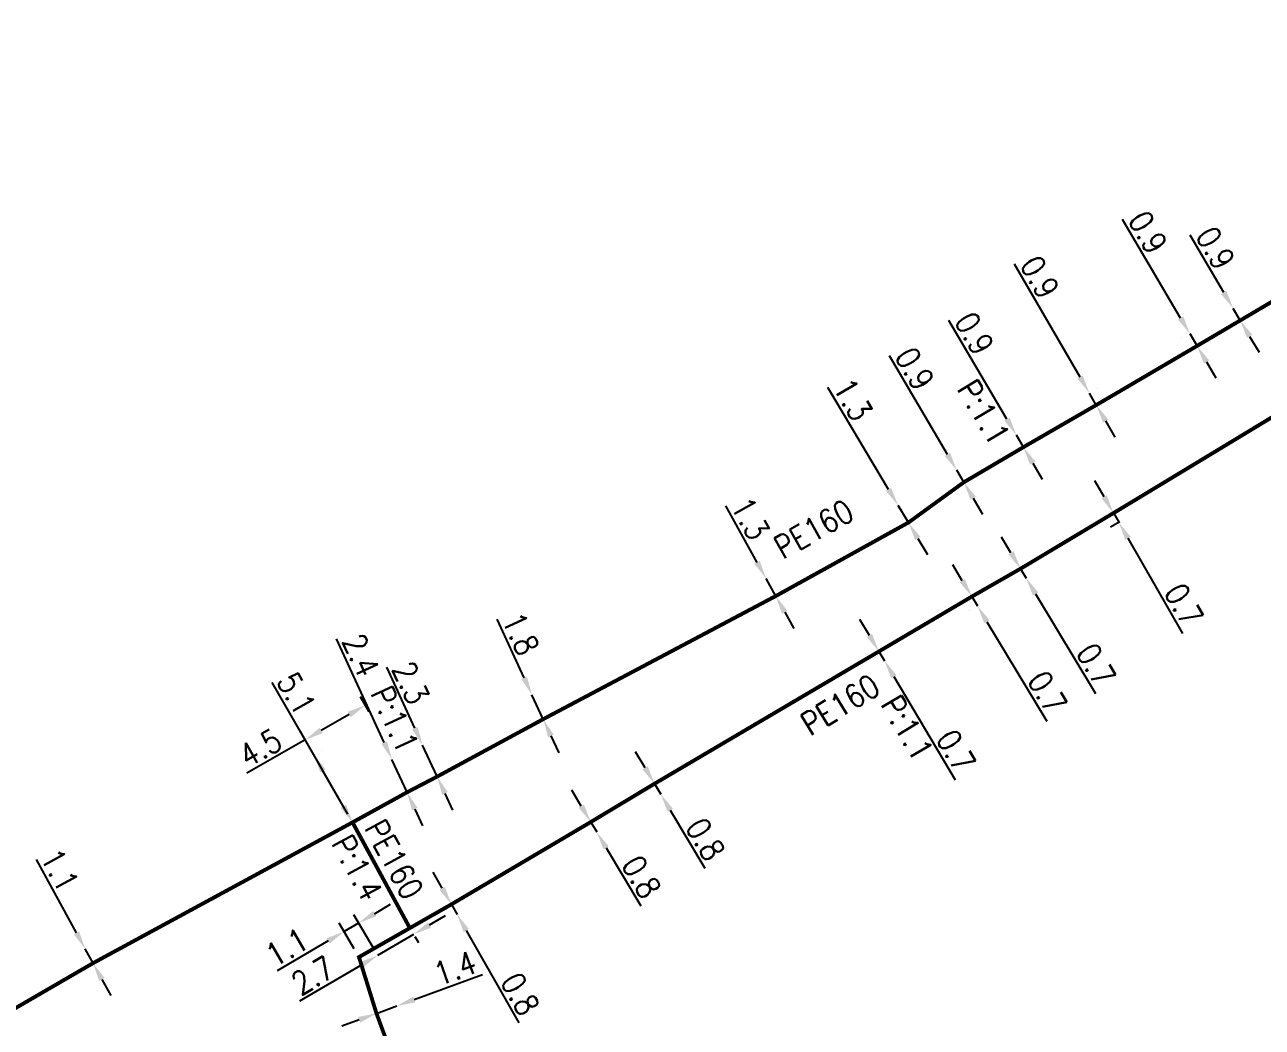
# Model space of a CAD drawing. Header units: millimetres. Extents: x 160996 to 162003, y 120996 to 122000.
# Drawn here: x 161220.3 to 161300.5, y 121447 to 121512 of the extents above; entities that cross this region are included whole.
import ezdxf

# ---------------------------------------------------------------- set-up
doc = ezdxf.new("R2010")
doc.units = ezdxf.units.MM
doc.header["$PDMODE"] = 34
doc.linetypes.add('L_25_PE', pattern=[2000, 1000, 1000])
doc.layers.get('Defpoints').update_dxf_attribs({"linetype": 'CONTINUOUS'})
doc.layers.add('L_150', color=1, linetype='CONTINUOUS')
doc.styles.get("Standard").update_dxf_attribs({"font": 'romans.shx', "width": 0.85})
doc.dimstyles.get("Standard").update_dxf_attribs({"dimtxt": 1.5, "dimasz": 1.2, "dimexe": 0.625, "dimexo": 0.625, "dimgap": 0.25, "dimtad": 1, "dimdec": 1, "dimzin": 0, "dimdsep": 46, "dimtxsty": 'Standard', "dimcen": -0.5, "dimadec": 0, "dimazin": 0, "dimtfac": 1, "dimtdec": 1, "dimtmove": 0, "dimatfit": 3, "dimfxl": 0, "dimtolj": 1, "dimtzin": 0, "dimarcsym": 0})

# ---------------------------------------------------------------- blocks, each defined once
blk = doc.blocks.new('*D1419')
at = {"layer": 'Defpoints', "color": 0, "linetype": 'Continuous', "transparency": 16777216}
for p in [(161243.086, 121447.922), (161244.401, 121448.405), (161244.401, 121448.405)]:
    blk.add_point(p, dxfattribs=at)
at = {"layer": 'L_150', "color": 0, "linetype": 'Continuous', "lineweight": -2, "transparency": 16777216}
for p, q in [((161245.527, 121448.819), (161249.961, 121450.447)), ((161243.086, 121447.922), (161244.401, 121448.405)), ((161241.96, 121447.509), (161240.833, 121447.095))]:
    blk.add_line(p, q, dxfattribs=at)
at = {"layer": 'L_150', "color": 0, "linetype": 'Continuous', "transparency": 16777216}
for points in [[(161245.458, 121449.006), (161245.596, 121448.631), (161244.401, 121448.405)], [(161241.891, 121447.697), (161242.029, 121447.321), (161243.086, 121447.922)]]:
    blk.add_solid(points, dxfattribs=at)
at = {"layer": 'L_150', "color": 0, "linetype": 'Continuous', "transparency": 16777216, "insert": (161248.185, 121450.86), "char_height": 1.5, "attachment_point": 5, "rotation": 20.16202}
blk.add_mtext('\\A1;1.4', dxfattribs=at)
blk = doc.blocks.new('*D1446')
at = {"layer": 'Defpoints', "color": 0, "linetype": 'Continuous', "transparency": 16777216}
for p in [(161241.93, 121453.783), (161241.958, 121451.578), (161243.27, 121451.498)]:
    blk.add_point(p, dxfattribs=at)
at = {"layer": 'L_150', "color": 0, "linetype": 'Continuous', "lineweight": -2, "transparency": 16777216}
for p, q in [((161242.954, 121452.037), (161241.614, 121454.322)), ((161242.966, 121454.39), (161244.001, 121454.997)), ((161241.642, 121452.117), (161240.673, 121453.77)), ((161241.93, 121453.783), (161240.989, 121453.231)), ((161239.954, 121452.624), (161236.654, 121450.69))]:
    blk.add_line(p, q, dxfattribs=at)
at = {"layer": 'L_150', "color": 0, "linetype": 'Continuous', "transparency": 16777216}
for points in [[(161242.864, 121454.563), (161243.067, 121454.218), (161241.93, 121453.783)], [(161239.852, 121452.797), (161240.055, 121452.452), (161240.989, 121453.231)]]:
    blk.add_solid(points, dxfattribs=at)
at = {"layer": 'L_150', "color": 0, "linetype": 'Continuous', "transparency": 16777216, "insert": (161237.28, 121452.216), "char_height": 1.5, "attachment_point": 5, "rotation": 30.37974}
blk.add_mtext('\\A1;1.1', dxfattribs=at)
blk = doc.blocks.new('*D1447')
at = {"layer": 'Defpoints', "color": 0, "linetype": 'Continuous', "transparency": 16777216}
for p in [(161245.251, 121453.457), (161243.161, 121451.683), (161243.27, 121451.498)]:
    blk.add_point(p, dxfattribs=at)
at = {"layer": 'L_150', "color": 0, "linetype": 'Continuous', "lineweight": -2, "transparency": 16777216}
for p, q in [((161246.526, 121453.656), (161247.561, 121454.262)), ((161245.491, 121453.049), (161243.161, 121451.683)), ((161245.567, 121452.918), (161245.807, 121452.51)), ((161242.954, 121452.037), (161242.845, 121452.222)), ((161242.126, 121451.076), (161238.094, 121448.713))]:
    blk.add_line(p, q, dxfattribs=at)
at = {"layer": 'L_150', "color": 0, "linetype": 'Continuous', "transparency": 16777216}
for points in [[(161246.425, 121453.828), (161246.627, 121453.483), (161245.491, 121453.049)], [(161242.025, 121451.249), (161242.227, 121450.904), (161243.161, 121451.683)]]:
    blk.add_solid(points, dxfattribs=at)
at = {"layer": 'L_150', "color": 0, "linetype": 'Continuous', "transparency": 16777216, "insert": (161238.957, 121450.378), "char_height": 1.5, "attachment_point": 5, "rotation": 30.37974}
blk.add_mtext('\\A1;2.7', dxfattribs=at)
blk = doc.blocks.new('*D1448')
at = {"layer": 'Defpoints', "color": 0, "linetype": 'Continuous', "transparency": 16777216}
for p in [(161247.944, 121454.993), (161248.316, 121454.342), (161248.316, 121454.342)]:
    blk.add_point(p, dxfattribs=at)
at = {"layer": 'L_150', "color": 0, "linetype": 'Continuous', "lineweight": -2, "transparency": 16777216}
for p, q in [((161247.35, 121456.035), (161246.755, 121457.078)), ((161247.944, 121454.993), (161248.316, 121454.342)), ((161248.91, 121453.299), (161252.326, 121447.311))]:
    blk.add_line(p, q, dxfattribs=at)
at = {"layer": 'L_150', "color": 0, "linetype": 'Continuous', "transparency": 16777216}
for points in [[(161247.523, 121456.135), (161247.176, 121455.936), (161247.944, 121454.993)], [(161249.084, 121453.398), (161248.737, 121453.2), (161248.316, 121454.342)]]:
    blk.add_solid(points, dxfattribs=at)
at = {"layer": 'L_150', "color": 0, "linetype": 'Continuous', "transparency": 16777216, "insert": (161252.409, 121449.184), "char_height": 1.5, "attachment_point": 5, "rotation": 299.70298}
blk.add_mtext('\\A1;0.8', dxfattribs=at)
blk = doc.blocks.new('*D1449')
at = {"layer": 'Defpoints', "color": 0, "linetype": 'Continuous', "transparency": 16777216}
for p in [(161256.987, 121460.332), (161257.372, 121459.688), (161257.372, 121459.688)]:
    blk.add_point(p, dxfattribs=at)
at = {"layer": 'L_150', "color": 0, "linetype": 'Continuous', "lineweight": -2, "transparency": 16777216}
for p, q in [((161256.372, 121461.363), (161255.757, 121462.393)), ((161256.987, 121460.332), (161257.372, 121459.688)), ((161257.986, 121458.658), (161260.226, 121454.904))]:
    blk.add_line(p, q, dxfattribs=at)
at = {"layer": 'L_150', "color": 0, "linetype": 'Continuous', "transparency": 16777216}
for points in [[(161256.544, 121461.465), (161256.201, 121461.26), (161256.987, 121460.332)], [(161258.158, 121458.76), (161257.815, 121458.555), (161257.372, 121459.688)]]:
    blk.add_solid(points, dxfattribs=at)
at = {"layer": 'L_150', "color": 0, "linetype": 'Continuous', "transparency": 16777216, "insert": (161260.273, 121456.778), "char_height": 1.5, "attachment_point": 5, "rotation": 300.82474}
blk.add_mtext('\\A1;0.8', dxfattribs=at)
blk = doc.blocks.new('*D1450')
at = {"layer": 'Defpoints', "color": 0, "linetype": 'Continuous', "transparency": 16777216}
for p in [(161246.081, 121465.322), (161246.081, 121465.322), (161247.023, 121463.279)]:
    blk.add_point(p, dxfattribs=at)
at = {"layer": 'L_150', "color": 0, "linetype": 'Continuous', "lineweight": -2, "transparency": 16777216}
for p, q in [((161245.578, 121466.412), (161243.748, 121470.381)), ((161246.648, 121465.584), (161246.648, 121465.584)), ((161247.023, 121463.279), (161246.081, 121465.322)), ((161247.591, 121463.54), (161247.591, 121463.54)), ((161247.526, 121462.189), (161248.028, 121461.099))]:
    blk.add_line(p, q, dxfattribs=at)
at = {"layer": 'L_150', "color": 0, "linetype": 'Continuous', "transparency": 16777216}
for points in [[(161245.76, 121466.495), (161245.397, 121466.328), (161246.081, 121465.322)], [(161247.707, 121462.273), (161247.344, 121462.105), (161247.023, 121463.279)]]:
    blk.add_solid(points, dxfattribs=at)
at = {"layer": 'L_150', "color": 0, "linetype": 'Continuous', "transparency": 16777216, "insert": (161245.32, 121469.36), "char_height": 1.5, "attachment_point": 5, "rotation": 294.75853}
blk.add_mtext('\\A1;2.3', dxfattribs=at)
blk = doc.blocks.new('*D1451')
at = {"layer": 'Defpoints', "color": 0, "linetype": 'Continuous', "transparency": 16777216}
for p in [(161253.169, 121468.591), (161253.169, 121468.591), (161253.901, 121467.002)]:
    blk.add_point(p, dxfattribs=at)
at = {"layer": 'L_150', "color": 0, "linetype": 'Continuous', "lineweight": -2, "transparency": 16777216}
for p, q in [((161252.666, 121469.68), (161250.912, 121473.485)), ((161253.901, 121467.002), (161253.169, 121468.591)), ((161254.404, 121465.912), (161254.907, 121464.822))]:
    blk.add_line(p, q, dxfattribs=at)
at = {"layer": 'L_150', "color": 0, "linetype": 'Continuous', "transparency": 16777216}
for points in [[(161252.848, 121469.764), (161252.484, 121469.597), (161253.169, 121468.591)], [(161254.586, 121465.996), (161254.222, 121465.828), (161253.901, 121467.002)]]:
    blk.add_solid(points, dxfattribs=at)
at = {"layer": 'L_150', "color": 0, "linetype": 'Continuous', "transparency": 16777216, "insert": (161252.446, 121472.546), "char_height": 1.5, "attachment_point": 5, "rotation": 294.75853}
blk.add_mtext('\\A1;1.8', dxfattribs=at)
blk = doc.blocks.new('*D1452')
at = {"layer": 'Defpoints', "color": 0, "linetype": 'Continuous', "transparency": 16777216}
for p in [(161242.365, 121467.905), (161242.924, 121466.931), (161241.532, 121460.311)]:
    blk.add_point(p, dxfattribs=at)
at = {"layer": 'L_150', "color": 0, "linetype": 'Continuous', "lineweight": -2, "transparency": 16777216}
for p, q in [((161242.613, 121467.473), (161242.054, 121468.447)), ((161241.324, 121467.308), (161239.502, 121466.263)), ((161238.461, 121465.666), (161234.669, 121463.492)), ((161241.221, 121460.853), (161238.15, 121466.208))]:
    blk.add_line(p, q, dxfattribs=at)
at = {"layer": 'L_150', "color": 0, "linetype": 'Continuous', "transparency": 16777216}
for points in [[(161241.225, 121467.481), (161241.424, 121467.134), (161242.365, 121467.905)], [(161239.403, 121466.437), (161239.602, 121466.09), (161238.461, 121465.666)]]:
    blk.add_solid(points, dxfattribs=at)
at = {"layer": 'L_150', "color": 0, "linetype": 'Continuous', "transparency": 16777216, "insert": (161235.547, 121465.148), "char_height": 1.5, "attachment_point": 5, "rotation": 29.83076}
blk.add_mtext('\\A1;4.5', dxfattribs=at)
blk = doc.blocks.new('*D1453')
at = {"layer": 'Defpoints', "color": 0, "linetype": 'Continuous', "transparency": 16777216}
for p in [(161239.02, 121464.692), (161239.02, 121464.692), (161241.532, 121460.311)]:
    blk.add_point(p, dxfattribs=at)
at = {"layer": 'L_150', "color": 0, "linetype": 'Continuous', "lineweight": -2, "transparency": 16777216}
for p, q in [((161239.02, 121464.692), (161236.328, 121469.386)), ((161239.562, 121465.003), (161239.562, 121465.003)), ((161240.935, 121461.352), (161239.617, 121463.651)), ((161242.074, 121460.622), (161242.074, 121460.622))]:
    blk.add_line(p, q, dxfattribs=at)
at = {"layer": 'L_150', "color": 0, "linetype": 'Continuous', "transparency": 16777216}
for points in [[(161239.79, 121463.751), (161239.443, 121463.552), (161239.02, 121464.692)], [(161241.109, 121461.452), (161240.762, 121461.253), (161241.532, 121460.311)]]:
    blk.add_solid(points, dxfattribs=at)
at = {"layer": 'L_150', "color": 0, "linetype": 'Continuous', "transparency": 16777216, "insert": (161237.894, 121468.666), "char_height": 1.5, "attachment_point": 5, "rotation": 299.83076}
blk.add_mtext('\\A1;5.1', dxfattribs=at)
blk = doc.blocks.new('*D1454')
at = {"layer": 'Defpoints', "color": 0, "linetype": 'Continuous', "transparency": 16777216}
for p in [(161224.195, 121452.102), (161224.195, 121452.102), (161224.704, 121451.184)]:
    blk.add_point(p, dxfattribs=at)
at = {"layer": 'L_150', "color": 0, "linetype": 'Continuous', "lineweight": -2, "transparency": 16777216}
for p, q in [((161223.62, 121453.156), (161221.037, 121457.893)), ((161224.698, 121451.18), (161224.195, 121452.102)), ((161224.155, 121450.884), (161224.149, 121450.881)), ((161225.272, 121450.127), (161225.847, 121449.073))]:
    blk.add_line(p, q, dxfattribs=at)
at = {"layer": 'L_150', "color": 0, "linetype": 'Continuous', "transparency": 16777216}
for points in [[(161223.796, 121453.251), (161223.445, 121453.06), (161224.195, 121452.102)], [(161225.448, 121450.222), (161225.097, 121450.031), (161224.698, 121451.18)]]:
    blk.add_solid(points, dxfattribs=at)
at = {"layer": 'L_150', "color": 0, "linetype": 'Continuous', "transparency": 16777216, "insert": (161222.544, 121457.219), "char_height": 1.5, "attachment_point": 5, "rotation": 298.60401}
blk.add_mtext('\\A1;1.1', dxfattribs=at)
blk = doc.blocks.new('*D1500')
at = {"layer": 'Defpoints', "color": 0, "linetype": 'Continuous', "transparency": 16777216}
for p in [(161291.494, 121480.726), (161291.842, 121480.118), (161291.239, 121479.772)]:
    blk.add_point(p, dxfattribs=at)
at = {"layer": 'L_150', "color": 0, "linetype": 'Continuous', "lineweight": -2, "transparency": 16777216}
for p, q in [((161290.293, 121481.42), (161289.696, 121482.461)), ((161290.952, 121480.415), (161290.348, 121480.068)), ((161290.89, 121480.379), (161291.239, 121479.772)), ((161291.3, 121479.807), (161290.697, 121479.461)), ((161291.836, 121478.731), (161295.384, 121472.548))]:
    blk.add_line(p, q, dxfattribs=at)
at = {"layer": 'L_150', "color": 0, "linetype": 'Continuous', "transparency": 16777216}
for points in [[(161290.467, 121481.52), (161290.12, 121481.321), (161290.89, 121480.379)], [(161292.009, 121478.831), (161291.662, 121478.632), (161291.239, 121479.772)]]:
    blk.add_solid(points, dxfattribs=at)
at = {"layer": 'L_150', "color": 0, "linetype": 'Continuous', "transparency": 16777216, "insert": (161295.462, 121474.421), "char_height": 1.5, "attachment_point": 5, "rotation": 299.84661}
blk.add_mtext('\\A1;0.7', dxfattribs=at)
blk = doc.blocks.new('*D1501')
at = {"layer": 'Defpoints', "color": 0, "linetype": 'Continuous', "transparency": 16777216}
for p in [(161284.865, 121476.758), (161285.225, 121476.157), (161285.225, 121476.157)]:
    blk.add_point(p, dxfattribs=at)
at = {"layer": 'L_150', "color": 0, "linetype": 'Continuous', "lineweight": -2, "transparency": 16777216}
for p, q in [((161284.248, 121477.787), (161283.631, 121478.816)), ((161284.865, 121476.758), (161285.225, 121476.157)), ((161285.843, 121475.128), (161289.722, 121468.659))]:
    blk.add_line(p, q, dxfattribs=at)
at = {"layer": 'L_150', "color": 0, "linetype": 'Continuous', "transparency": 16777216}
for points in [[(161284.42, 121477.89), (161284.077, 121477.684), (161284.865, 121476.758)], [(161286.014, 121475.231), (161285.671, 121475.025), (161285.225, 121476.157)]]:
    blk.add_solid(points, dxfattribs=at)
at = {"layer": 'L_150', "color": 0, "linetype": 'Continuous', "transparency": 16777216, "insert": (161289.764, 121470.534), "char_height": 1.5, "attachment_point": 5, "rotation": 300.95159}
blk.add_mtext('\\A1;0.7', dxfattribs=at)
blk = doc.blocks.new('*D1502')
at = {"layer": 'Defpoints', "color": 0, "linetype": 'Continuous', "transparency": 16777216}
for p in [(161281.709, 121474.954), (161282.069, 121474.354), (161282.069, 121474.354)]:
    blk.add_point(p, dxfattribs=at)
at = {"layer": 'L_150', "color": 0, "linetype": 'Continuous', "lineweight": -2, "transparency": 16777216}
for p, q in [((161281.091, 121475.983), (161280.473, 121477.012)), ((161281.173, 121474.632), (161281.173, 121474.632)), ((161281.709, 121474.954), (161282.069, 121474.354)), ((161281.533, 121474.032), (161281.533, 121474.032)), ((161282.687, 121473.325), (161286.565, 121466.867))]:
    blk.add_line(p, q, dxfattribs=at)
at = {"layer": 'L_150', "color": 0, "linetype": 'Continuous', "transparency": 16777216}
for points in [[(161281.262, 121476.086), (161280.919, 121475.88), (161281.709, 121474.954)], [(161282.858, 121473.428), (161282.515, 121473.222), (161282.069, 121474.354)]]:
    blk.add_solid(points, dxfattribs=at)
at = {"layer": 'L_150', "color": 0, "linetype": 'Continuous', "transparency": 16777216, "insert": (161286.606, 121468.741), "char_height": 1.5, "attachment_point": 5, "rotation": 300.98475}
blk.add_mtext('\\A1;0.7', dxfattribs=at)
blk = doc.blocks.new('*D1503')
at = {"layer": 'Defpoints', "color": 0, "linetype": 'Continuous', "transparency": 16777216}
for p in [(161275.68, 121471.394), (161276.038, 121470.792), (161276.038, 121470.792)]:
    blk.add_point(p, dxfattribs=at)
at = {"layer": 'L_150', "color": 0, "linetype": 'Continuous', "lineweight": -2, "transparency": 16777216}
for p, q in [((161275.067, 121472.426), (161274.453, 121473.457)), ((161275.68, 121471.394), (161276.038, 121470.792)), ((161276.651, 121469.761), (161280.63, 121463.069))]:
    blk.add_line(p, q, dxfattribs=at)
at = {"layer": 'L_150', "color": 0, "linetype": 'Continuous', "transparency": 16777216}
for points in [[(161275.239, 121472.528), (161274.895, 121472.323), (161275.68, 121471.394)], [(161276.823, 121469.863), (161276.479, 121469.659), (161276.038, 121470.792)]]:
    blk.add_solid(points, dxfattribs=at)
at = {"layer": 'L_150', "color": 0, "linetype": 'Continuous', "transparency": 16777216, "insert": (161280.679, 121464.943), "char_height": 1.5, "attachment_point": 5, "rotation": 300.73585}
blk.add_mtext('\\A1;0.7', dxfattribs=at)
blk = doc.blocks.new('*D1504')
at = {"layer": 'Defpoints', "color": 0, "linetype": 'Continuous', "transparency": 16777216}
for p in [(161261.123, 121462.817), (161261.532, 121462.129), (161261.532, 121462.129)]:
    blk.add_point(p, dxfattribs=at)
at = {"layer": 'L_150', "color": 0, "linetype": 'Continuous', "lineweight": -2, "transparency": 16777216}
for p, q in [((161260.51, 121463.849), (161259.897, 121464.88)), ((161261.661, 121463.136), (161261.661, 121463.136)), ((161261.123, 121462.817), (161261.532, 121462.129)), ((161262.145, 121461.098), (161264.378, 121457.34))]:
    blk.add_line(p, q, dxfattribs=at)
at = {"layer": 'L_150', "color": 0, "linetype": 'Continuous', "transparency": 16777216}
for points in [[(161260.682, 121463.951), (161260.338, 121463.747), (161261.123, 121462.817)], [(161262.317, 121461.2), (161261.973, 121460.996), (161261.532, 121462.129)]]:
    blk.add_solid(points, dxfattribs=at)
at = {"layer": 'L_150', "color": 0, "linetype": 'Continuous', "transparency": 16777216, "insert": (161264.428, 121459.214), "char_height": 1.5, "attachment_point": 5, "rotation": 300.71607}
blk.add_mtext('\\A1;0.8', dxfattribs=at)
blk = doc.blocks.new('*D1520')
at = {"layer": 'Defpoints', "color": 0, "linetype": 'Continuous', "transparency": 16777216}
for p in [(161298.663, 121493.637), (161298.663, 121493.637), (161299.121, 121492.862)]:
    blk.add_point(p, dxfattribs=at)
at = {"layer": 'L_150', "color": 0, "linetype": 'Continuous', "lineweight": -2, "transparency": 16777216}
for p, q in [((161298.053, 121494.671), (161295.862, 121498.383)), ((161299.121, 121492.862), (161298.663, 121493.637)), ((161299.731, 121491.829), (161300.341, 121490.796))]:
    blk.add_line(p, q, dxfattribs=at)
at = {"layer": 'L_150', "color": 0, "linetype": 'Continuous', "transparency": 16777216}
for points in [[(161298.226, 121494.772), (161297.881, 121494.569), (161298.663, 121493.637)], [(161299.903, 121491.931), (161299.559, 121491.727), (161299.121, 121492.862)]]:
    blk.add_solid(points, dxfattribs=at)
at = {"layer": 'L_150', "color": 0, "linetype": 'Continuous', "transparency": 16777216, "insert": (161297.514, 121497.552), "char_height": 1.5, "attachment_point": 5, "rotation": 300.55617}
blk.add_mtext('\\A1;0.9', dxfattribs=at)
blk = doc.blocks.new('*D1521')
at = {"layer": 'Defpoints', "color": 0, "linetype": 'Continuous', "transparency": 16777216}
for p in [(161295.862, 121491.985), (161295.862, 121491.985), (161296.32, 121491.209)]:
    blk.add_point(p, dxfattribs=at)
at = {"layer": 'L_150', "color": 0, "linetype": 'Continuous', "lineweight": -2, "transparency": 16777216}
for p, q in [((161295.252, 121493.018), (161291.481, 121499.41)), ((161296.32, 121491.209), (161295.862, 121491.985)), ((161295.324, 121491.667), (161295.324, 121491.667)), ((161295.781, 121490.892), (161295.781, 121490.892)), ((161296.93, 121490.176), (161297.539, 121489.142))]:
    blk.add_line(p, q, dxfattribs=at)
at = {"layer": 'L_150', "color": 0, "linetype": 'Continuous', "transparency": 16777216}
for points in [[(161295.425, 121493.12), (161295.08, 121492.916), (161295.862, 121491.985)], [(161297.102, 121490.278), (161296.757, 121490.074), (161296.32, 121491.209)]]:
    blk.add_solid(points, dxfattribs=at)
at = {"layer": 'L_150', "color": 0, "linetype": 'Continuous', "transparency": 16777216, "insert": (161293.133, 121498.578), "char_height": 1.5, "attachment_point": 5, "rotation": 300.54441}
blk.add_mtext('\\A1;0.9', dxfattribs=at)
blk = doc.blocks.new('*D1522')
at = {"layer": 'Defpoints', "color": 0, "linetype": 'Continuous', "transparency": 16777216}
for p in [(161289.331, 121488.154), (161289.331, 121488.154), (161289.784, 121487.376)]:
    blk.add_point(p, dxfattribs=at)
at = {"layer": 'L_150', "color": 0, "linetype": 'Continuous', "lineweight": -2, "transparency": 16777216}
for p, q in [((161288.728, 121489.191), (161284.471, 121496.51)), ((161289.784, 121487.376), (161289.331, 121488.154)), ((161289.871, 121488.468), (161289.871, 121488.468)), ((161290.324, 121487.69), (161290.324, 121487.69)), ((161290.387, 121486.339), (161290.99, 121485.301))]:
    blk.add_line(p, q, dxfattribs=at)
at = {"layer": 'L_150', "color": 0, "linetype": 'Continuous', "transparency": 16777216}
for points in [[(161288.901, 121489.292), (161288.555, 121489.091), (161289.331, 121488.154)], [(161290.56, 121486.439), (161290.214, 121486.238), (161289.784, 121487.376)]]:
    blk.add_solid(points, dxfattribs=at)
at = {"layer": 'L_150', "color": 0, "linetype": 'Continuous', "transparency": 16777216, "insert": (161286.118, 121495.668), "char_height": 1.5, "attachment_point": 5, "rotation": 300.18271}
blk.add_mtext('\\A1;0.9', dxfattribs=at)
blk = doc.blocks.new('*D1523')
at = {"layer": 'Defpoints', "color": 0, "linetype": 'Continuous', "transparency": 16777216}
for p in [(161284.597, 121485.417), (161284.597, 121485.417), (161285.053, 121484.641)]:
    blk.add_point(p, dxfattribs=at)
at = {"layer": 'L_150', "color": 0, "linetype": 'Continuous', "lineweight": -2, "transparency": 16777216}
for p, q in [((161283.988, 121486.451), (161280.223, 121492.847)), ((161285.053, 121484.641), (161284.597, 121485.417)), ((161285.662, 121483.607), (161286.271, 121482.573))]:
    blk.add_line(p, q, dxfattribs=at)
at = {"layer": 'L_150', "color": 0, "linetype": 'Continuous', "transparency": 16777216}
for points in [[(161284.16, 121486.553), (161283.815, 121486.35), (161284.597, 121485.417)], [(161285.834, 121483.709), (161285.49, 121483.506), (161285.053, 121484.641)]]:
    blk.add_solid(points, dxfattribs=at)
at = {"layer": 'L_150', "color": 0, "linetype": 'Continuous', "transparency": 16777216, "insert": (161281.874, 121492.014), "char_height": 1.5, "attachment_point": 5, "rotation": 300.48542}
blk.add_mtext('\\A1;0.9', dxfattribs=at)
blk = doc.blocks.new('*D1524')
at = {"layer": 'Defpoints', "color": 0, "linetype": 'Continuous', "transparency": 16777216}
for p in [(161280.73, 121483.141), (161280.73, 121483.141), (161281.187, 121482.365)]:
    blk.add_point(p, dxfattribs=at)
at = {"layer": 'L_150', "color": 0, "linetype": 'Continuous', "lineweight": -2, "transparency": 16777216}
for p, q in [((161280.121, 121484.175), (161276.356, 121490.57)), ((161281.187, 121482.365), (161280.73, 121483.141)), ((161281.796, 121481.331), (161282.404, 121480.297))]:
    blk.add_line(p, q, dxfattribs=at)
at = {"layer": 'L_150', "color": 0, "linetype": 'Continuous', "transparency": 16777216}
for points in [[(161280.294, 121484.276), (161279.949, 121484.074), (161280.73, 121483.141)], [(161281.968, 121481.433), (161281.623, 121481.23), (161281.187, 121482.365)]]:
    blk.add_solid(points, dxfattribs=at)
at = {"layer": 'L_150', "color": 0, "linetype": 'Continuous', "transparency": 16777216, "insert": (161278.007, 121489.737), "char_height": 1.5, "attachment_point": 5, "rotation": 300.48542}
blk.add_mtext('\\A1;0.9', dxfattribs=at)
blk = doc.blocks.new('*D1525')
at = {"layer": 'Defpoints', "color": 0, "linetype": 'Continuous', "transparency": 16777216}
for p in [(161276.925, 121480.868), (161276.925, 121480.868), (161277.592, 121479.752)]:
    blk.add_point(p, dxfattribs=at)
at = {"layer": 'L_150', "color": 0, "linetype": 'Continuous', "lineweight": -2, "transparency": 16777216}
for p, q in [((161276.31, 121481.898), (161272.364, 121488.503)), ((161277.592, 121479.752), (161276.925, 121480.868)), ((161276.389, 121480.547), (161276.389, 121480.547)), ((161277.056, 121479.431), (161277.056, 121479.431)), ((161278.208, 121478.721), (161278.823, 121477.691))]:
    blk.add_line(p, q, dxfattribs=at)
at = {"layer": 'L_150', "color": 0, "linetype": 'Continuous', "transparency": 16777216}
for points in [[(161276.482, 121482), (161276.138, 121481.795), (161276.925, 121480.868)], [(161278.379, 121478.824), (161278.036, 121478.619), (161277.592, 121479.752)]]:
    blk.add_solid(points, dxfattribs=at)
at = {"layer": 'L_150', "color": 0, "linetype": 'Continuous', "transparency": 16777216, "insert": (161273.989, 121487.733), "char_height": 1.5, "attachment_point": 5, "rotation": 300.85756}
blk.add_mtext('\\A1;1.3', dxfattribs=at)
blk = doc.blocks.new('*D1526')
at = {"layer": 'Defpoints', "color": 0, "linetype": 'Continuous', "transparency": 16777216}
for p in [(161268.358, 121476.123), (161268.358, 121476.123), (161268.987, 121474.986)]:
    blk.add_point(p, dxfattribs=at)
at = {"layer": 'L_150', "color": 0, "linetype": 'Continuous', "lineweight": -2, "transparency": 16777216}
for p, q in [((161267.776, 121477.173), (161265.747, 121480.838)), ((161268.987, 121474.986), (161268.358, 121476.123)), ((161269.569, 121473.936), (161270.15, 121472.886))]:
    blk.add_line(p, q, dxfattribs=at)
at = {"layer": 'L_150', "color": 0, "linetype": 'Continuous', "transparency": 16777216}
for points in [[(161267.951, 121477.27), (161267.601, 121477.076), (161268.358, 121476.123)], [(161269.744, 121474.033), (161269.394, 121473.839), (161268.987, 121474.986)]]:
    blk.add_solid(points, dxfattribs=at)
at = {"layer": 'L_150', "color": 0, "linetype": 'Continuous', "transparency": 16777216, "insert": (161267.346, 121480.015), "char_height": 1.5, "attachment_point": 5, "rotation": 298.97568}
blk.add_mtext('\\A1;1.3', dxfattribs=at)
blk = doc.blocks.new('*D714')
at = {"layer": 'Defpoints', "color": 0, "linetype": 'Continuous', "transparency": 16777216}
for p in [(161244.088, 121464.396), (161244.088, 121464.396), (161245.069, 121462.261)]:
    blk.add_point(p, dxfattribs=at)
at = {"layer": 'L_150', "color": 0, "linetype": 'Continuous', "lineweight": -2, "transparency": 16777216}
for p, q in [((161243.587, 121465.486), (161240.499, 121472.208)), ((161245.069, 121462.261), (161244.088, 121464.396)), ((161245.57, 121461.17), (161246.072, 121460.08))]:
    blk.add_line(p, q, dxfattribs=at)
at = {"layer": 'L_150', "color": 0, "linetype": 'Continuous', "transparency": 16777216}
for points in [[(161243.769, 121465.57), (161243.406, 121465.403), (161244.088, 121464.396)], [(161245.752, 121461.254), (161245.389, 121461.087), (161245.069, 121462.261)]]:
    blk.add_solid(points, dxfattribs=at)
at = {"layer": 'L_150', "color": 0, "linetype": 'Continuous', "transparency": 16777216, "insert": (161242.082, 121471.157), "char_height": 1.5, "attachment_point": 5, "rotation": 294.67787}
blk.add_mtext('\\A1;2.4', dxfattribs=at)

msp = doc.modelspace()

# ---------------------------------------------------------------- linework, layer by layer
at = {"layer": 'L_150', "linetype": 'L_25_PE', "const_width": 0.25, "flags": 128}
for points in [[(161380.826, 121552.228), (161380.826, 121552.228), (161380.826, 121552.228), (161379.998, 121551.556), (161378.736, 121551.852), (161373.524, 121547.194), (161367.171, 121541.394), (161363.904, 121538.645), (161359.701, 121534.856), (161356.845, 121532.458), (161353.289, 121529.595), (161349.543, 121526.804), (161346.712, 121524.617), (161342.915, 121521.541), (161339.909, 121519.196), (161332.259, 121513.063), (161328.729, 121510.759), (161325.382, 121508.48), (161321.066, 121505.82), (161317.25, 121503.571), (161313.739, 121501.489), (161311.913, 121500.405), (161308.792, 121498.548), (161305.78, 121496.794), (161299.121, 121492.862), (161296.32, 121491.209), (161289.784, 121487.376), (161285.053, 121484.641), (161281.187, 121482.365), (161277.592, 121479.752), (161268.987, 121474.987), (161253.901, 121467.002), (161253.901, 121467.002), (161247.023, 121463.279), (161245.069, 121462.261), (161241.532, 121460.311), (161224.704, 121451.184), (161213.657, 121444.78), (161208.688, 121442.084), (161207.715, 121441.56), (161199.786, 121437.28), (161199.786, 121437.28), (161199.786, 121437.28), (161157.564, 121415.854), (161139.717, 121407.563), (161130.708, 121403.782), (161120.062, 121399.926), (161109.65, 121396.751), (161090.534, 121392.695), (161079.828, 121391.294), (161075.863, 121390.971), (161075.863, 121390.971)], [(161393.115, 121233.97), (161391.413, 121236.701), (161384.851, 121247.083), (161384.851, 121247.083), (161376.617, 121260.83), (161369.913, 121271.265), (161365.526, 121277.464), (161358.855, 121286.739), (161353.614, 121293.435), (161346.749, 121300.44), (161337.975, 121310.17), (161332.907, 121315.216), (161322.069, 121328.856), (161306.554, 121349.256), (161303.418, 121353.21), (161298.52, 121359.294), (161293.53, 121365.197), (161290.12, 121369.556), (161285.704, 121375.033), (161279.644, 121382.185), (161275.484, 121387.864), (161268.342, 121397.933), (161257.14, 121415.989), (161251.501, 121426.177), (161247.92, 121435.07), (161246.116, 121439.683), (161243.086, 121447.922), (161241.95, 121451.574), (161247.944, 121454.993), (161256.987, 121460.332), (161256.987, 121460.332), (161261.123, 121462.817), (161275.68, 121471.394), (161281.709, 121474.954), (161284.865, 121476.758), (161291.494, 121480.726), (161302.252, 121487.232), (161312.342, 121493.22), (161318.581, 121496.87), (161324.852, 121500.55), (161331.63, 121504.663), (161335.525, 121507.58), (161341.586, 121512.268), (161346.027, 121515.617), (161351.525, 121519.953), (161357.612, 121524.568), (161367.456, 121531.697), (161376.862, 121538.037), (161383.604, 121541.547), (161383.604, 121541.547), (161383.604, 121541.547)], [(161241.532, 121460.311), (161245.251, 121453.457)]]:
    msp.add_lwpolyline(points, dxfattribs=at)

# ---------------------------------------------------------------- texts
at = {"layer": 'L_150', "linetype": 'Continuous', "width": 0.85}
for s, rotation, p in [('P:1.1', 300.82464, (161280.703, 121488.425)), ('PE160', 29.54914, (161269.446, 121477.329)), ('PE160', 31.43931, (161271.232, 121465.878)), ('P:1.1', 294.75853, (161242.665, 121468.7)), ('P:1.1', 300.73585, (161275.747, 121467.963)), ('PE160', 298.48526, (161242.267, 121459.962)), ('P:1.4', 298.48526, (161240.13, 121458.961))]:
    msp.add_text(s, height=1.5, rotation=rotation, dxfattribs=at).set_placement(p)

# ---------------------------------------------------------------- dimensions: what is measured, and where the dimension line sits
at = {"layer": 'L_150', "linetype": 'Continuous'}
for base, p1, p2, angle, picture, middle in [((161295.862, 121491.985), (161296.32, 121491.209), (161295.862, 121491.985), 300.54441, '*D1521', (161292.271, 121498.07)), ((161298.663, 121493.637), (161299.121, 121492.862), (161298.663, 121493.637), 300.55617, '*D1520', (161296.653, 121497.043)), ((161289.331, 121488.154), (161289.784, 121487.376), (161289.331, 121488.154), 300.18271, '*D1522', (161285.253, 121495.165)), ((161284.597, 121485.417), (161285.053, 121484.641), (161284.597, 121485.417), 300.48542, '*D1523', (161281.012, 121491.506)), ((161280.73, 121483.141), (161281.187, 121482.365), (161280.73, 121483.141), 300.48542, '*D1524', (161277.145, 121489.23)), ((161276.925, 121480.868), (161277.592, 121479.752), (161276.925, 121480.868), 300.85756, '*D1525', (161273.13, 121487.22)), ((161291.239, 121479.772), (161291.494, 121480.726), (161291.842, 121480.118), 119.84661, '*D1500', (161294.595, 121473.923)), ((161268.358, 121476.123), (161268.987, 121474.986), (161268.358, 121476.123), 298.97568, '*D1526', (161266.471, 121479.53)), ((161285.225, 121476.157), (161284.865, 121476.758), (161285.225, 121476.157), 120.95159, '*D1501', (161288.906, 121470.019)), ((161282.069, 121474.354), (161281.709, 121474.954), (161282.069, 121474.354), 120.98475, '*D1502', (161285.749, 121468.226)), ((161253.1686, 121468.5907), (161253.9014911, 121467.0015585), (161253.1686, 121468.5907), 294.7585293, '*D1451', (161251.5375433, 121472.1273506)), ((161244.088, 121464.396), (161245.069, 121462.261), (161244.088, 121464.396), 294.67787, '*D714', (161241.174, 121470.74)), ((161276.038, 121470.792), (161275.68, 121471.394), (161276.038, 121470.792), 120.73585, '*D1503', (161279.82, 121464.432)), ((161239.02, 121464.692), (161241.532, 121460.3112), (161239.02, 121464.692), 299.83076, '*D1453', (161237.0266, 121468.1682)), ((161246.0808, 121465.3219), (161247.0231, 121463.2787), (161246.0808, 121465.3219), 294.75853, '*D1450', (161244.4116, 121468.9413)), ((161242.365, 121467.905), (161241.532, 121460.311), (161242.924, 121466.931), 209.83076, '*D1452', (161236.045, 121464.28)), ((161261.532, 121462.129), (161261.123, 121462.817), (161261.532, 121462.129), 120.71607, '*D1504', (161263.568, 121458.703)), ((161257.3716, 121459.6881), (161256.98729, 121460.33215), (161257.3716, 121459.6881), 120.82474, '*D1449', (161259.41393, 121456.26541)), ((161224.195, 121452.102), (161224.704, 121451.184), (161224.195, 121452.102), 298.60401, '*D1454', (161221.666, 121456.74)), ((161248.316, 121454.342), (161247.944, 121454.993), (161248.316, 121454.342), 119.70298, '*D1448', (161251.541, 121448.689)), ((161241.93, 121453.783), (161241.958, 121451.578), (161243.27, 121451.498), 210.37974, '*D1446', (161237.786, 121451.354)), ((161243.161, 121451.683), (161245.251, 121453.457), (161243.27, 121451.498), 30.37974, '*D1447', (161239.462, 121449.515)), ((161244.401, 121448.405), (161243.086, 121447.922), (161244.401, 121448.405), 200.16202, '*D1419', (161248.53, 121449.921))]:
    dim = msp.add_linear_dim(base=base, p1=p1, p2=p2, angle=angle, dimstyle='Standard', dxfattribs=at)
    dim.commit()
    dim.dimension.update_dxf_attribs({"geometry": picture, "text_midpoint": middle, "dimtype": 160})

doc.saveas('drawing.dxf')
